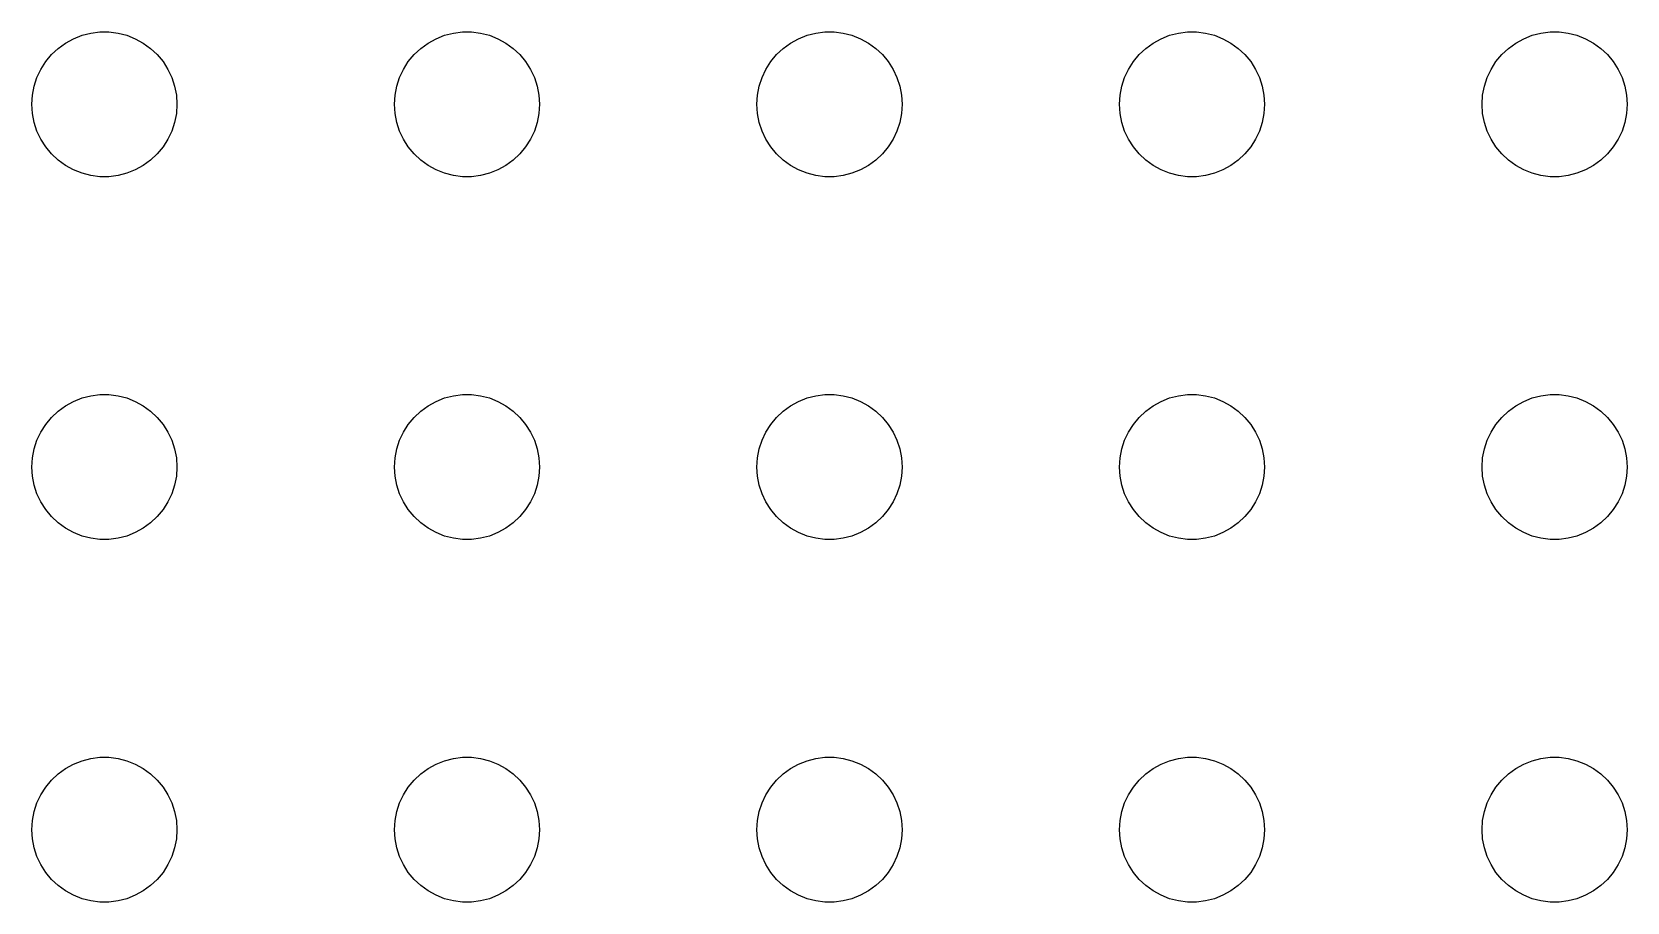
# Model space of a CAD drawing. Header units: metres. Extents: x -134 to 134, y 518 to 1078.
# Drawn here: x 66 to 99, y 546 to 564 of the extents above; entities that cross this region are included whole.
import ezdxf

# ---------------------------------------------------------------- set-up
doc = ezdxf.new("R2010")
doc.units = ezdxf.units.M

msp = doc.modelspace()

# ---------------------------------------------------------------- linework, layer by layer
for p, q in [((67.0365, 563.927), (67.2189, 563.973)), ((67.2189, 563.973), (67.4058, 563.997)), ((67.4058, 563.997), (67.5942, 563.997)), ((67.5942, 563.997), (67.7811, 563.973)), ((67.7811, 563.973), (67.9635, 563.927)), ((74.5365, 563.927), (74.7189, 563.973)), ((74.7189, 563.973), (74.9058, 563.997)), ((74.9058, 563.997), (75.0942, 563.997)), ((75.0942, 563.997), (75.2811, 563.973)), ((75.2811, 563.973), (75.4635, 563.927)), ((82.0365, 563.927), (82.2189, 563.973)), ((82.2189, 563.973), (82.4058, 563.997)), ((82.4058, 563.997), (82.5942, 563.997)), ((82.5942, 563.997), (82.7811, 563.973)), ((82.7811, 563.973), (82.9635, 563.927)), ((89.5365, 563.927), (89.7189, 563.973)), ((89.7189, 563.973), (89.9058, 563.997)), ((89.9058, 563.997), (90.0942, 563.997)), ((90.0942, 563.997), (90.2811, 563.973)), ((90.2811, 563.973), (90.4635, 563.927)), ((97.0365, 563.927), (97.2189, 563.973)), ((97.2189, 563.973), (97.4058, 563.997)), ((97.4058, 563.997), (97.5942, 563.997)), ((97.5942, 563.997), (97.7811, 563.973)), ((97.7811, 563.973), (97.9635, 563.927)), ((66.4065, 563.527), (66.5439, 563.656)), ((66.5439, 563.656), (66.6963, 563.766)), ((66.6963, 563.766), (66.8613, 563.857)), ((66.8613, 563.857), (67.0365, 563.927)), ((67.9635, 563.927), (68.1387, 563.857)), ((68.1387, 563.857), (68.3037, 563.766)), ((68.3037, 563.766), (68.4561, 563.656)), ((68.4561, 563.656), (68.5934, 563.527)), ((73.9065, 563.527), (74.0439, 563.656)), ((74.0439, 563.656), (74.1963, 563.766)), ((74.1963, 563.766), (74.3613, 563.857)), ((74.3613, 563.857), (74.5365, 563.927)), ((75.4635, 563.927), (75.6387, 563.857)), ((75.6387, 563.857), (75.8037, 563.766)), ((75.8037, 563.766), (75.9561, 563.656)), ((75.9561, 563.656), (76.0934, 563.527)), ((81.4065, 563.527), (81.5439, 563.656)), ((81.5439, 563.656), (81.6963, 563.766)), ((81.6963, 563.766), (81.8613, 563.857)), ((81.8613, 563.857), (82.0365, 563.927)), ((82.9635, 563.927), (83.1387, 563.857)), ((83.1387, 563.857), (83.3037, 563.766)), ((83.3037, 563.766), (83.4561, 563.656)), ((83.4561, 563.656), (83.5934, 563.527)), ((88.9065, 563.527), (89.0439, 563.656)), ((89.0439, 563.656), (89.1963, 563.766)), ((89.1963, 563.766), (89.3613, 563.857)), ((89.3613, 563.857), (89.5365, 563.927)), ((90.4635, 563.927), (90.6387, 563.857)), ((90.6387, 563.857), (90.8037, 563.766)), ((90.8037, 563.766), (90.9561, 563.656)), ((90.9561, 563.656), (91.0934, 563.527)), ((96.4065, 563.527), (96.5439, 563.656)), ((96.5439, 563.656), (96.6963, 563.766)), ((96.6963, 563.766), (96.8613, 563.857)), ((96.8613, 563.857), (97.0365, 563.927)), ((97.9635, 563.927), (98.1387, 563.857)), ((98.1387, 563.857), (98.3037, 563.766)), ((98.3037, 563.766), (98.4561, 563.656)), ((98.4561, 563.656), (98.5934, 563.527)), ((66.1855, 563.223), (66.2865, 563.382)), ((66.2865, 563.382), (66.4065, 563.527)), ((68.5934, 563.527), (68.7135, 563.382)), ((68.7135, 563.382), (68.8145, 563.223)), ((73.6855, 563.223), (73.7865, 563.382)), ((73.7865, 563.382), (73.9065, 563.527)), ((76.0934, 563.527), (76.2135, 563.382)), ((76.2135, 563.382), (76.3145, 563.223)), ((81.1855, 563.223), (81.2865, 563.382)), ((81.2865, 563.382), (81.4065, 563.527)), ((83.5934, 563.527), (83.7135, 563.382)), ((83.7135, 563.382), (83.8145, 563.223)), ((88.6855, 563.223), (88.7865, 563.382)), ((88.7865, 563.382), (88.9065, 563.527)), ((91.0934, 563.527), (91.2135, 563.382)), ((91.2135, 563.382), (91.3145, 563.223)), ((96.1855, 563.223), (96.2865, 563.382)), ((96.2865, 563.382), (96.4065, 563.527)), ((98.5934, 563.527), (98.7135, 563.382)), ((98.7135, 563.382), (98.8145, 563.223)), ((66.0471, 562.873), (66.1053, 563.052)), ((66.1053, 563.052), (66.1855, 563.223)), ((68.8145, 563.223), (68.8947, 563.052)), ((68.8947, 563.052), (68.9529, 562.873)), ((73.5471, 562.873), (73.6053, 563.052)), ((73.6053, 563.052), (73.6855, 563.223)), ((76.3145, 563.223), (76.3947, 563.052)), ((76.3947, 563.052), (76.4529, 562.873)), ((81.0471, 562.873), (81.1053, 563.052)), ((81.1053, 563.052), (81.1855, 563.223)), ((83.8145, 563.223), (83.8947, 563.052)), ((83.8947, 563.052), (83.9529, 562.873)), ((88.5471, 562.873), (88.6053, 563.052)), ((88.6053, 563.052), (88.6855, 563.223)), ((91.3145, 563.223), (91.3947, 563.052)), ((91.3947, 563.052), (91.4529, 562.873)), ((96.0471, 562.873), (96.1053, 563.052)), ((96.1053, 563.052), (96.1855, 563.223)), ((98.8145, 563.223), (98.8947, 563.052)), ((98.8947, 563.052), (98.9529, 562.873)), ((66, 562.5), (66.0118, 562.688)), ((66.0118, 562.688), (66.0471, 562.873)), ((68.9529, 562.873), (68.9882, 562.688)), ((68.9882, 562.688), (69, 562.5)), ((73.5, 562.5), (73.5118, 562.688)), ((73.5118, 562.688), (73.5471, 562.873)), ((76.4529, 562.873), (76.4882, 562.688)), ((76.4882, 562.688), (76.5, 562.5)), ((81, 562.5), (81.0118, 562.688)), ((81.0118, 562.688), (81.0471, 562.873)), ((83.9529, 562.873), (83.9882, 562.688)), ((83.9882, 562.688), (84, 562.5)), ((88.5, 562.5), (88.5118, 562.688)), ((88.5118, 562.688), (88.5471, 562.873)), ((91.4529, 562.873), (91.4882, 562.688)), ((91.4882, 562.688), (91.5, 562.5)), ((96, 562.5), (96.0118, 562.688)), ((96.0118, 562.688), (96.0471, 562.873)), ((98.9529, 562.873), (98.9882, 562.688)), ((98.9882, 562.688), (99, 562.5)), ((66.0118, 562.312), (66, 562.5)), ((69, 562.5), (68.9882, 562.312)), ((73.5118, 562.312), (73.5, 562.5)), ((76.5, 562.5), (76.4882, 562.312)), ((81.0118, 562.312), (81, 562.5)), ((84, 562.5), (83.9882, 562.312)), ((88.5118, 562.312), (88.5, 562.5)), ((91.5, 562.5), (91.4882, 562.312)), ((96.0118, 562.312), (96, 562.5)), ((99, 562.5), (98.9882, 562.312)), ((66.0471, 562.127), (66.0118, 562.312)), ((66.1053, 561.948), (66.0471, 562.127)), ((68.9529, 562.127), (68.8947, 561.948)), ((68.9882, 562.312), (68.9529, 562.127)), ((73.5471, 562.127), (73.5118, 562.312)), ((73.6053, 561.948), (73.5471, 562.127)), ((76.4529, 562.127), (76.3947, 561.948)), ((76.4882, 562.312), (76.4529, 562.127)), ((81.0471, 562.127), (81.0118, 562.312)), ((81.1053, 561.948), (81.0471, 562.127)), ((83.9529, 562.127), (83.8947, 561.948)), ((83.9882, 562.312), (83.9529, 562.127)), ((88.5471, 562.127), (88.5118, 562.312)), ((88.6053, 561.948), (88.5471, 562.127)), ((91.4529, 562.127), (91.3947, 561.948)), ((91.4882, 562.312), (91.4529, 562.127)), ((96.0471, 562.127), (96.0118, 562.312)), ((96.1053, 561.948), (96.0471, 562.127)), ((98.9529, 562.127), (98.8947, 561.948)), ((98.9882, 562.312), (98.9529, 562.127)), ((66.1855, 561.777), (66.1053, 561.948)), ((66.2865, 561.618), (66.1855, 561.777)), ((68.8145, 561.777), (68.7135, 561.618)), ((68.8947, 561.948), (68.8145, 561.777)), ((73.6855, 561.777), (73.6053, 561.948)), ((73.7865, 561.618), (73.6855, 561.777)), ((76.3145, 561.777), (76.2135, 561.618)), ((76.3947, 561.948), (76.3145, 561.777)), ((81.1855, 561.777), (81.1053, 561.948)), ((81.2865, 561.618), (81.1855, 561.777)), ((83.8145, 561.777), (83.7135, 561.618)), ((83.8947, 561.948), (83.8145, 561.777)), ((88.6855, 561.777), (88.6053, 561.948)), ((88.7865, 561.618), (88.6855, 561.777)), ((91.3145, 561.777), (91.2135, 561.618)), ((91.3947, 561.948), (91.3145, 561.777)), ((96.1855, 561.777), (96.1053, 561.948)), ((96.2865, 561.618), (96.1855, 561.777)), ((98.8145, 561.777), (98.7135, 561.618)), ((98.8947, 561.948), (98.8145, 561.777)), ((66.4065, 561.473), (66.2865, 561.618)), ((66.5439, 561.344), (66.4065, 561.473)), ((66.6963, 561.234), (66.5439, 561.344)), ((68.4561, 561.344), (68.3037, 561.234)), ((68.5934, 561.473), (68.4561, 561.344)), ((68.7135, 561.618), (68.5934, 561.473)), ((73.9065, 561.473), (73.7865, 561.618)), ((74.0439, 561.344), (73.9065, 561.473)), ((74.1963, 561.234), (74.0439, 561.344)), ((75.9561, 561.344), (75.8037, 561.234)), ((76.0934, 561.473), (75.9561, 561.344)), ((76.2135, 561.618), (76.0934, 561.473)), ((81.4065, 561.473), (81.2865, 561.618)), ((81.5439, 561.344), (81.4065, 561.473)), ((81.6963, 561.234), (81.5439, 561.344)), ((83.4561, 561.344), (83.3037, 561.234)), ((83.5934, 561.473), (83.4561, 561.344)), ((83.7135, 561.618), (83.5934, 561.473)), ((88.9065, 561.473), (88.7865, 561.618)), ((89.0439, 561.344), (88.9065, 561.473)), ((89.1963, 561.234), (89.0439, 561.344)), ((90.9561, 561.344), (90.8037, 561.234)), ((91.0934, 561.473), (90.9561, 561.344)), ((91.2135, 561.618), (91.0934, 561.473)), ((96.4065, 561.473), (96.2865, 561.618)), ((96.5439, 561.344), (96.4065, 561.473)), ((96.6963, 561.234), (96.5439, 561.344)), ((98.4561, 561.344), (98.3037, 561.234)), ((98.5934, 561.473), (98.4561, 561.344)), ((98.7135, 561.618), (98.5934, 561.473)), ((66.8613, 561.143), (66.6963, 561.234)), ((67.0365, 561.073), (66.8613, 561.143)), ((67.2189, 561.027), (67.0365, 561.073)), ((67.4058, 561.003), (67.2189, 561.027)), ((67.5942, 561.003), (67.4058, 561.003)), ((67.7811, 561.027), (67.5942, 561.003)), ((67.9635, 561.073), (67.7811, 561.027)), ((68.1387, 561.143), (67.9635, 561.073)), ((68.3037, 561.234), (68.1387, 561.143)), ((74.3613, 561.143), (74.1963, 561.234)), ((74.5365, 561.073), (74.3613, 561.143)), ((74.7189, 561.027), (74.5365, 561.073)), ((74.9058, 561.003), (74.7189, 561.027)), ((75.0942, 561.003), (74.9058, 561.003)), ((75.2811, 561.027), (75.0942, 561.003)), ((75.4635, 561.073), (75.2811, 561.027)), ((75.6387, 561.143), (75.4635, 561.073)), ((75.8037, 561.234), (75.6387, 561.143)), ((81.8613, 561.143), (81.6963, 561.234)), ((82.0365, 561.073), (81.8613, 561.143)), ((82.2189, 561.027), (82.0365, 561.073)), ((82.4058, 561.003), (82.2189, 561.027)), ((82.5942, 561.003), (82.4058, 561.003)), ((82.7811, 561.027), (82.5942, 561.003)), ((82.9635, 561.073), (82.7811, 561.027)), ((83.1387, 561.143), (82.9635, 561.073)), ((83.3037, 561.234), (83.1387, 561.143)), ((89.3613, 561.143), (89.1963, 561.234)), ((89.5365, 561.073), (89.3613, 561.143)), ((89.7189, 561.027), (89.5365, 561.073)), ((89.9058, 561.003), (89.7189, 561.027)), ((90.0942, 561.003), (89.9058, 561.003)), ((90.2811, 561.027), (90.0942, 561.003)), ((90.4635, 561.073), (90.2811, 561.027)), ((90.6387, 561.143), (90.4635, 561.073)), ((90.8037, 561.234), (90.6387, 561.143)), ((96.8613, 561.143), (96.6963, 561.234)), ((97.0365, 561.073), (96.8613, 561.143)), ((97.2189, 561.027), (97.0365, 561.073)), ((97.4058, 561.003), (97.2189, 561.027)), ((97.5942, 561.003), (97.4058, 561.003)), ((97.7811, 561.027), (97.5942, 561.003)), ((97.9635, 561.073), (97.7811, 561.027)), ((98.1387, 561.143), (97.9635, 561.073)), ((98.3037, 561.234), (98.1387, 561.143)), ((66.8613, 556.357), (67.0365, 556.427)), ((67.0365, 556.427), (67.2189, 556.473)), ((67.2189, 556.473), (67.4058, 556.497)), ((67.4058, 556.497), (67.5942, 556.497)), ((67.5942, 556.497), (67.7811, 556.473)), ((67.7811, 556.473), (67.9635, 556.427)), ((67.9635, 556.427), (68.1387, 556.357)), ((74.3613, 556.357), (74.5365, 556.427)), ((74.5365, 556.427), (74.7189, 556.473)), ((74.7189, 556.473), (74.9058, 556.497)), ((74.9058, 556.497), (75.0942, 556.497)), ((75.0942, 556.497), (75.2811, 556.473)), ((75.2811, 556.473), (75.4635, 556.427)), ((75.4635, 556.427), (75.6387, 556.357)), ((81.8613, 556.357), (82.0365, 556.427)), ((82.0365, 556.427), (82.2189, 556.473)), ((82.2189, 556.473), (82.4058, 556.497)), ((82.4058, 556.497), (82.5942, 556.497)), ((82.5942, 556.497), (82.7811, 556.473)), ((82.7811, 556.473), (82.9635, 556.427)), ((82.9635, 556.427), (83.1387, 556.357)), ((89.3613, 556.357), (89.5365, 556.427)), ((89.5365, 556.427), (89.7189, 556.473)), ((89.7189, 556.473), (89.9058, 556.497)), ((89.9058, 556.497), (90.0942, 556.497)), ((90.0942, 556.497), (90.2811, 556.473)), ((90.2811, 556.473), (90.4635, 556.427)), ((90.4635, 556.427), (90.6387, 556.357)), ((96.8613, 556.357), (97.0365, 556.427)), ((97.0365, 556.427), (97.2189, 556.473)), ((97.2189, 556.473), (97.4058, 556.497)), ((97.4058, 556.497), (97.5942, 556.497)), ((97.5942, 556.497), (97.7811, 556.473)), ((97.7811, 556.473), (97.9635, 556.427)), ((97.9635, 556.427), (98.1387, 556.357)), ((66.4065, 556.027), (66.5439, 556.156)), ((66.5439, 556.156), (66.6963, 556.266)), ((66.6963, 556.266), (66.8613, 556.357)), ((68.1387, 556.357), (68.3037, 556.266)), ((68.3037, 556.266), (68.4561, 556.156)), ((68.4561, 556.156), (68.5934, 556.027)), ((73.9065, 556.027), (74.0439, 556.156)), ((74.0439, 556.156), (74.1963, 556.266)), ((74.1963, 556.266), (74.3613, 556.357)), ((75.6387, 556.357), (75.8037, 556.266)), ((75.8037, 556.266), (75.9561, 556.156)), ((75.9561, 556.156), (76.0934, 556.027)), ((81.4065, 556.027), (81.5439, 556.156)), ((81.5439, 556.156), (81.6963, 556.266)), ((81.6963, 556.266), (81.8613, 556.357)), ((83.1387, 556.357), (83.3037, 556.266)), ((83.3037, 556.266), (83.4561, 556.156)), ((83.4561, 556.156), (83.5934, 556.027)), ((88.9065, 556.027), (89.0439, 556.156)), ((89.0439, 556.156), (89.1963, 556.266)), ((89.1963, 556.266), (89.3613, 556.357)), ((90.6387, 556.357), (90.8037, 556.266)), ((90.8037, 556.266), (90.9561, 556.156)), ((90.9561, 556.156), (91.0934, 556.027)), ((96.4065, 556.027), (96.5439, 556.156)), ((96.5439, 556.156), (96.6963, 556.266)), ((96.6963, 556.266), (96.8613, 556.357)), ((98.1387, 556.357), (98.3037, 556.266)), ((98.3037, 556.266), (98.4561, 556.156)), ((98.4561, 556.156), (98.5934, 556.027)), ((66.1053, 555.552), (66.1855, 555.723)), ((66.1855, 555.723), (66.2865, 555.882)), ((66.2865, 555.882), (66.4065, 556.027)), ((68.5934, 556.027), (68.7135, 555.882)), ((68.7135, 555.882), (68.8145, 555.723)), ((68.8145, 555.723), (68.8947, 555.552)), ((73.6053, 555.552), (73.6855, 555.723)), ((73.6855, 555.723), (73.7865, 555.882)), ((73.7865, 555.882), (73.9065, 556.027)), ((76.0934, 556.027), (76.2135, 555.882)), ((76.2135, 555.882), (76.3145, 555.723)), ((76.3145, 555.723), (76.3947, 555.552)), ((81.1053, 555.552), (81.1855, 555.723)), ((81.1855, 555.723), (81.2865, 555.882)), ((81.2865, 555.882), (81.4065, 556.027)), ((83.5934, 556.027), (83.7135, 555.882)), ((83.7135, 555.882), (83.8145, 555.723)), ((83.8145, 555.723), (83.8947, 555.552)), ((88.6053, 555.552), (88.6855, 555.723)), ((88.6855, 555.723), (88.7865, 555.882)), ((88.7865, 555.882), (88.9065, 556.027)), ((91.0934, 556.027), (91.2135, 555.882)), ((91.2135, 555.882), (91.3145, 555.723)), ((91.3145, 555.723), (91.3947, 555.552)), ((96.1053, 555.552), (96.1855, 555.723)), ((96.1855, 555.723), (96.2865, 555.882)), ((96.2865, 555.882), (96.4065, 556.027)), ((98.5934, 556.027), (98.7135, 555.882)), ((98.7135, 555.882), (98.8145, 555.723)), ((98.8145, 555.723), (98.8947, 555.552)), ((66.0471, 555.373), (66.1053, 555.552)), ((68.8947, 555.552), (68.9529, 555.373)), ((73.5471, 555.373), (73.6053, 555.552)), ((76.3947, 555.552), (76.4529, 555.373)), ((81.0471, 555.373), (81.1053, 555.552)), ((83.8947, 555.552), (83.9529, 555.373)), ((88.5471, 555.373), (88.6053, 555.552)), ((91.3947, 555.552), (91.4529, 555.373)), ((96.0471, 555.373), (96.1053, 555.552)), ((98.8947, 555.552), (98.9529, 555.373)), ((66, 555), (66.0118, 555.188)), ((66.0118, 555.188), (66.0471, 555.373)), ((68.9529, 555.373), (68.9882, 555.188)), ((68.9882, 555.188), (69, 555)), ((73.5, 555), (73.5118, 555.188)), ((73.5118, 555.188), (73.5471, 555.373)), ((76.4529, 555.373), (76.4882, 555.188)), ((76.4882, 555.188), (76.5, 555)), ((81, 555), (81.0118, 555.188)), ((81.0118, 555.188), (81.0471, 555.373)), ((83.9529, 555.373), (83.9882, 555.188)), ((83.9882, 555.188), (84, 555)), ((88.5, 555), (88.5118, 555.188)), ((88.5118, 555.188), (88.5471, 555.373)), ((91.4529, 555.373), (91.4882, 555.188)), ((91.4882, 555.188), (91.5, 555)), ((96, 555), (96.0118, 555.188)), ((96.0118, 555.188), (96.0471, 555.373)), ((98.9529, 555.373), (98.9882, 555.188)), ((98.9882, 555.188), (99, 555)), ((66.0118, 554.812), (66, 555)), ((66.0471, 554.627), (66.0118, 554.812)), ((68.9882, 554.812), (68.9529, 554.627)), ((69, 555), (68.9882, 554.812)), ((73.5118, 554.812), (73.5, 555)), ((73.5471, 554.627), (73.5118, 554.812)), ((76.4882, 554.812), (76.4529, 554.627)), ((76.5, 555), (76.4882, 554.812)), ((81.0118, 554.812), (81, 555)), ((81.0471, 554.627), (81.0118, 554.812)), ((83.9882, 554.812), (83.9529, 554.627)), ((84, 555), (83.9882, 554.812)), ((88.5118, 554.812), (88.5, 555)), ((88.5471, 554.627), (88.5118, 554.812)), ((91.4882, 554.812), (91.4529, 554.627)), ((91.5, 555), (91.4882, 554.812)), ((96.0118, 554.812), (96, 555)), ((96.0471, 554.627), (96.0118, 554.812)), ((98.9882, 554.812), (98.9529, 554.627)), ((99, 555), (98.9882, 554.812)), ((66.1053, 554.448), (66.0471, 554.627)), ((66.1855, 554.277), (66.1053, 554.448)), ((68.8947, 554.448), (68.8145, 554.277)), ((68.9529, 554.627), (68.8947, 554.448)), ((73.6053, 554.448), (73.5471, 554.627)), ((73.6855, 554.277), (73.6053, 554.448)), ((76.3947, 554.448), (76.3145, 554.277)), ((76.4529, 554.627), (76.3947, 554.448)), ((81.1053, 554.448), (81.0471, 554.627)), ((81.1855, 554.277), (81.1053, 554.448)), ((83.8947, 554.448), (83.8145, 554.277)), ((83.9529, 554.627), (83.8947, 554.448)), ((88.6053, 554.448), (88.5471, 554.627)), ((88.6855, 554.277), (88.6053, 554.448)), ((91.3947, 554.448), (91.3145, 554.277)), ((91.4529, 554.627), (91.3947, 554.448)), ((96.1053, 554.448), (96.0471, 554.627)), ((96.1855, 554.277), (96.1053, 554.448)), ((98.8947, 554.448), (98.8145, 554.277)), ((98.9529, 554.627), (98.8947, 554.448)), ((66.2865, 554.118), (66.1855, 554.277)), ((66.4065, 553.973), (66.2865, 554.118)), ((68.7135, 554.118), (68.5934, 553.973)), ((68.8145, 554.277), (68.7135, 554.118)), ((73.7865, 554.118), (73.6855, 554.277)), ((73.9065, 553.973), (73.7865, 554.118)), ((76.2135, 554.118), (76.0934, 553.973)), ((76.3145, 554.277), (76.2135, 554.118)), ((81.2865, 554.118), (81.1855, 554.277)), ((81.4065, 553.973), (81.2865, 554.118)), ((83.7135, 554.118), (83.5934, 553.973)), ((83.8145, 554.277), (83.7135, 554.118)), ((88.7865, 554.118), (88.6855, 554.277)), ((88.9065, 553.973), (88.7865, 554.118)), ((91.2135, 554.118), (91.0934, 553.973)), ((91.3145, 554.277), (91.2135, 554.118)), ((96.2865, 554.118), (96.1855, 554.277)), ((96.4065, 553.973), (96.2865, 554.118)), ((98.7135, 554.118), (98.5934, 553.973)), ((98.8145, 554.277), (98.7135, 554.118)), ((66.5439, 553.844), (66.4065, 553.973)), ((66.6963, 553.734), (66.5439, 553.844)), ((68.4561, 553.844), (68.3037, 553.734)), ((68.5934, 553.973), (68.4561, 553.844)), ((74.0439, 553.844), (73.9065, 553.973)), ((74.1963, 553.734), (74.0439, 553.844)), ((75.9561, 553.844), (75.8037, 553.734)), ((76.0934, 553.973), (75.9561, 553.844)), ((81.5439, 553.844), (81.4065, 553.973)), ((81.6963, 553.734), (81.5439, 553.844)), ((83.4561, 553.844), (83.3037, 553.734)), ((83.5934, 553.973), (83.4561, 553.844)), ((89.0439, 553.844), (88.9065, 553.973)), ((89.1963, 553.734), (89.0439, 553.844)), ((90.9561, 553.844), (90.8037, 553.734)), ((91.0934, 553.973), (90.9561, 553.844)), ((96.5439, 553.844), (96.4065, 553.973)), ((96.6963, 553.734), (96.5439, 553.844)), ((98.4561, 553.844), (98.3037, 553.734)), ((98.5934, 553.973), (98.4561, 553.844)), ((66.8613, 553.643), (66.6963, 553.734)), ((67.0365, 553.573), (66.8613, 553.643)), ((67.2189, 553.527), (67.0365, 553.573)), ((67.4058, 553.503), (67.2189, 553.527)), ((67.5942, 553.503), (67.4058, 553.503)), ((67.7811, 553.527), (67.5942, 553.503)), ((67.9635, 553.573), (67.7811, 553.527)), ((68.1387, 553.643), (67.9635, 553.573)), ((68.3037, 553.734), (68.1387, 553.643)), ((74.3613, 553.643), (74.1963, 553.734)), ((74.5365, 553.573), (74.3613, 553.643)), ((74.7189, 553.527), (74.5365, 553.573)), ((74.9058, 553.503), (74.7189, 553.527)), ((75.0942, 553.503), (74.9058, 553.503)), ((75.2811, 553.527), (75.0942, 553.503)), ((75.4635, 553.573), (75.2811, 553.527)), ((75.6387, 553.643), (75.4635, 553.573)), ((75.8037, 553.734), (75.6387, 553.643)), ((81.8613, 553.643), (81.6963, 553.734)), ((82.0365, 553.573), (81.8613, 553.643)), ((82.2189, 553.527), (82.0365, 553.573)), ((82.4058, 553.503), (82.2189, 553.527)), ((82.5942, 553.503), (82.4058, 553.503)), ((82.7811, 553.527), (82.5942, 553.503)), ((82.9635, 553.573), (82.7811, 553.527)), ((83.1387, 553.643), (82.9635, 553.573)), ((83.3037, 553.734), (83.1387, 553.643)), ((89.3613, 553.643), (89.1963, 553.734)), ((89.5365, 553.573), (89.3613, 553.643)), ((89.7189, 553.527), (89.5365, 553.573)), ((89.9058, 553.503), (89.7189, 553.527)), ((90.0942, 553.503), (89.9058, 553.503)), ((90.2811, 553.527), (90.0942, 553.503)), ((90.4635, 553.573), (90.2811, 553.527)), ((90.6387, 553.643), (90.4635, 553.573)), ((90.8037, 553.734), (90.6387, 553.643)), ((96.8613, 553.643), (96.6963, 553.734)), ((97.0365, 553.573), (96.8613, 553.643)), ((97.2189, 553.527), (97.0365, 553.573)), ((97.4058, 553.503), (97.2189, 553.527)), ((97.5942, 553.503), (97.4058, 553.503)), ((97.7811, 553.527), (97.5942, 553.503)), ((97.9635, 553.573), (97.7811, 553.527)), ((98.1387, 553.643), (97.9635, 553.573)), ((98.3037, 553.734), (98.1387, 553.643)), ((66.6963, 548.766), (66.8613, 548.857)), ((66.8613, 548.857), (67.0365, 548.927)), ((67.0365, 548.927), (67.2189, 548.973)), ((67.2189, 548.973), (67.4058, 548.997)), ((67.4058, 548.997), (67.5942, 548.997)), ((67.5942, 548.997), (67.7811, 548.973)), ((67.7811, 548.973), (67.9635, 548.927)), ((67.9635, 548.927), (68.1387, 548.857)), ((68.1387, 548.857), (68.3037, 548.766)), ((74.1963, 548.766), (74.3613, 548.857)), ((74.3613, 548.857), (74.5365, 548.927)), ((74.5365, 548.927), (74.7189, 548.973)), ((74.7189, 548.973), (74.9058, 548.997)), ((74.9058, 548.997), (75.0942, 548.997)), ((75.0942, 548.997), (75.2811, 548.973)), ((75.2811, 548.973), (75.4635, 548.927)), ((75.4635, 548.927), (75.6387, 548.857)), ((75.6387, 548.857), (75.8037, 548.766)), ((81.6963, 548.766), (81.8613, 548.857)), ((81.8613, 548.857), (82.0365, 548.927)), ((82.0365, 548.927), (82.2189, 548.973)), ((82.2189, 548.973), (82.4058, 548.997)), ((82.4058, 548.997), (82.5942, 548.997)), ((82.5942, 548.997), (82.7811, 548.973)), ((82.7811, 548.973), (82.9635, 548.927)), ((82.9635, 548.927), (83.1387, 548.857)), ((83.1387, 548.857), (83.3037, 548.766)), ((89.1963, 548.766), (89.3613, 548.857)), ((89.3613, 548.857), (89.5365, 548.927)), ((89.5365, 548.927), (89.7189, 548.973)), ((89.7189, 548.973), (89.9058, 548.997)), ((89.9058, 548.997), (90.0942, 548.997)), ((90.0942, 548.997), (90.2811, 548.973)), ((90.2811, 548.973), (90.4635, 548.927)), ((90.4635, 548.927), (90.6387, 548.857)), ((90.6387, 548.857), (90.8037, 548.766)), ((96.6963, 548.766), (96.8613, 548.857)), ((96.8613, 548.857), (97.0365, 548.927)), ((97.0365, 548.927), (97.2189, 548.973)), ((97.2189, 548.973), (97.4058, 548.997)), ((97.4058, 548.997), (97.5942, 548.997)), ((97.5942, 548.997), (97.7811, 548.973)), ((97.7811, 548.973), (97.9635, 548.927)), ((97.9635, 548.927), (98.1387, 548.857)), ((98.1387, 548.857), (98.3037, 548.766)), ((66.2865, 548.382), (66.4065, 548.527)), ((66.4065, 548.527), (66.5439, 548.656)), ((66.5439, 548.656), (66.6963, 548.766)), ((68.3037, 548.766), (68.4561, 548.656)), ((68.4561, 548.656), (68.5934, 548.527)), ((68.5934, 548.527), (68.7135, 548.382)), ((73.7865, 548.382), (73.9065, 548.527)), ((73.9065, 548.527), (74.0439, 548.656)), ((74.0439, 548.656), (74.1963, 548.766)), ((75.8037, 548.766), (75.9561, 548.656)), ((75.9561, 548.656), (76.0934, 548.527)), ((76.0934, 548.527), (76.2135, 548.382)), ((81.2865, 548.382), (81.4065, 548.527)), ((81.4065, 548.527), (81.5439, 548.656)), ((81.5439, 548.656), (81.6963, 548.766)), ((83.3037, 548.766), (83.4561, 548.656)), ((83.4561, 548.656), (83.5934, 548.527)), ((83.5934, 548.527), (83.7135, 548.382)), ((88.7865, 548.382), (88.9065, 548.527)), ((88.9065, 548.527), (89.0439, 548.656)), ((89.0439, 548.656), (89.1963, 548.766)), ((90.8037, 548.766), (90.9561, 548.656)), ((90.9561, 548.656), (91.0934, 548.527)), ((91.0934, 548.527), (91.2135, 548.382)), ((96.2865, 548.382), (96.4065, 548.527)), ((96.4065, 548.527), (96.5439, 548.656)), ((96.5439, 548.656), (96.6963, 548.766)), ((98.3037, 548.766), (98.4561, 548.656)), ((98.4561, 548.656), (98.5934, 548.527)), ((98.5934, 548.527), (98.7135, 548.382)), ((66.1053, 548.052), (66.1855, 548.223)), ((66.1855, 548.223), (66.2865, 548.382)), ((68.7135, 548.382), (68.8145, 548.223)), ((68.8145, 548.223), (68.8947, 548.052)), ((73.6053, 548.052), (73.6855, 548.223)), ((73.6855, 548.223), (73.7865, 548.382)), ((76.2135, 548.382), (76.3145, 548.223)), ((76.3145, 548.223), (76.3947, 548.052)), ((81.1053, 548.052), (81.1855, 548.223)), ((81.1855, 548.223), (81.2865, 548.382)), ((83.7135, 548.382), (83.8145, 548.223)), ((83.8145, 548.223), (83.8947, 548.052)), ((88.6053, 548.052), (88.6855, 548.223)), ((88.6855, 548.223), (88.7865, 548.382)), ((91.2135, 548.382), (91.3145, 548.223)), ((91.3145, 548.223), (91.3947, 548.052)), ((96.1053, 548.052), (96.1855, 548.223)), ((96.1855, 548.223), (96.2865, 548.382)), ((98.7135, 548.382), (98.8145, 548.223)), ((98.8145, 548.223), (98.8947, 548.052)), ((66.0118, 547.688), (66.0471, 547.873)), ((66.0471, 547.873), (66.1053, 548.052)), ((68.8947, 548.052), (68.9529, 547.873)), ((68.9529, 547.873), (68.9882, 547.688)), ((73.5118, 547.688), (73.5471, 547.873)), ((73.5471, 547.873), (73.6053, 548.052)), ((76.3947, 548.052), (76.4529, 547.873)), ((76.4529, 547.873), (76.4882, 547.688)), ((81.0118, 547.688), (81.0471, 547.873)), ((81.0471, 547.873), (81.1053, 548.052)), ((83.8947, 548.052), (83.9529, 547.873)), ((83.9529, 547.873), (83.9882, 547.688)), ((88.5118, 547.688), (88.5471, 547.873)), ((88.5471, 547.873), (88.6053, 548.052)), ((91.3947, 548.052), (91.4529, 547.873)), ((91.4529, 547.873), (91.4882, 547.688)), ((96.0118, 547.688), (96.0471, 547.873)), ((96.0471, 547.873), (96.1053, 548.052)), ((98.8947, 548.052), (98.9529, 547.873)), ((98.9529, 547.873), (98.9882, 547.688)), ((66, 547.5), (66.0118, 547.688)), ((66.0118, 547.312), (66, 547.5)), ((68.9882, 547.688), (69, 547.5)), ((69, 547.5), (68.9882, 547.312)), ((73.5, 547.5), (73.5118, 547.688)), ((73.5118, 547.312), (73.5, 547.5)), ((76.4882, 547.688), (76.5, 547.5)), ((76.5, 547.5), (76.4882, 547.312)), ((81, 547.5), (81.0118, 547.688)), ((81.0118, 547.312), (81, 547.5)), ((83.9882, 547.688), (84, 547.5)), ((84, 547.5), (83.9882, 547.312)), ((88.5, 547.5), (88.5118, 547.688)), ((88.5118, 547.312), (88.5, 547.5)), ((91.4882, 547.688), (91.5, 547.5)), ((91.5, 547.5), (91.4882, 547.312)), ((96, 547.5), (96.0118, 547.688)), ((96.0118, 547.312), (96, 547.5)), ((98.9882, 547.688), (99, 547.5)), ((99, 547.5), (98.9882, 547.312)), ((66.0471, 547.127), (66.0118, 547.312)), ((68.9882, 547.312), (68.9529, 547.127)), ((73.5471, 547.127), (73.5118, 547.312)), ((76.4882, 547.312), (76.4529, 547.127)), ((81.0471, 547.127), (81.0118, 547.312)), ((83.9882, 547.312), (83.9529, 547.127)), ((88.5471, 547.127), (88.5118, 547.312)), ((91.4882, 547.312), (91.4529, 547.127)), ((96.0471, 547.127), (96.0118, 547.312)), ((98.9882, 547.312), (98.9529, 547.127)), ((66.1053, 546.948), (66.0471, 547.127)), ((66.1855, 546.777), (66.1053, 546.948)), ((68.8947, 546.948), (68.8145, 546.777)), ((68.9529, 547.127), (68.8947, 546.948)), ((73.6053, 546.948), (73.5471, 547.127)), ((73.6855, 546.777), (73.6053, 546.948)), ((76.3947, 546.948), (76.3145, 546.777)), ((76.4529, 547.127), (76.3947, 546.948)), ((81.1053, 546.948), (81.0471, 547.127)), ((81.1855, 546.777), (81.1053, 546.948)), ((83.8947, 546.948), (83.8145, 546.777)), ((83.9529, 547.127), (83.8947, 546.948)), ((88.6053, 546.948), (88.5471, 547.127)), ((88.6855, 546.777), (88.6053, 546.948)), ((91.3947, 546.948), (91.3145, 546.777)), ((91.4529, 547.127), (91.3947, 546.948)), ((96.1053, 546.948), (96.0471, 547.127)), ((96.1855, 546.777), (96.1053, 546.948)), ((98.8947, 546.948), (98.8145, 546.777)), ((98.9529, 547.127), (98.8947, 546.948)), ((66.2865, 546.618), (66.1855, 546.777)), ((66.4065, 546.473), (66.2865, 546.618)), ((68.7135, 546.618), (68.5934, 546.473)), ((68.8145, 546.777), (68.7135, 546.618)), ((73.7865, 546.618), (73.6855, 546.777)), ((73.9065, 546.473), (73.7865, 546.618)), ((76.2135, 546.618), (76.0934, 546.473)), ((76.3145, 546.777), (76.2135, 546.618)), ((81.2865, 546.618), (81.1855, 546.777)), ((81.4065, 546.473), (81.2865, 546.618)), ((83.7135, 546.618), (83.5934, 546.473)), ((83.8145, 546.777), (83.7135, 546.618)), ((88.7865, 546.618), (88.6855, 546.777)), ((88.9065, 546.473), (88.7865, 546.618)), ((91.2135, 546.618), (91.0934, 546.473)), ((91.3145, 546.777), (91.2135, 546.618)), ((96.2865, 546.618), (96.1855, 546.777)), ((96.4065, 546.473), (96.2865, 546.618)), ((98.7135, 546.618), (98.5934, 546.473)), ((98.8145, 546.777), (98.7135, 546.618)), ((66.5439, 546.344), (66.4065, 546.473)), ((66.6963, 546.234), (66.5439, 546.344)), ((66.8613, 546.143), (66.6963, 546.234)), ((68.3037, 546.234), (68.1387, 546.143)), ((68.4561, 546.344), (68.3037, 546.234)), ((68.5934, 546.473), (68.4561, 546.344)), ((74.0439, 546.344), (73.9065, 546.473)), ((74.1963, 546.234), (74.0439, 546.344)), ((74.3613, 546.143), (74.1963, 546.234)), ((75.8037, 546.234), (75.6387, 546.143)), ((75.9561, 546.344), (75.8037, 546.234)), ((76.0934, 546.473), (75.9561, 546.344)), ((81.5439, 546.344), (81.4065, 546.473)), ((81.6963, 546.234), (81.5439, 546.344)), ((81.8613, 546.143), (81.6963, 546.234)), ((83.3037, 546.234), (83.1387, 546.143)), ((83.4561, 546.344), (83.3037, 546.234)), ((83.5934, 546.473), (83.4561, 546.344)), ((89.0439, 546.344), (88.9065, 546.473)), ((89.1963, 546.234), (89.0439, 546.344)), ((89.3613, 546.143), (89.1963, 546.234)), ((90.8037, 546.234), (90.6387, 546.143)), ((90.9561, 546.344), (90.8037, 546.234)), ((91.0934, 546.473), (90.9561, 546.344)), ((96.5439, 546.344), (96.4065, 546.473)), ((96.6963, 546.234), (96.5439, 546.344)), ((96.8613, 546.143), (96.6963, 546.234)), ((98.3037, 546.234), (98.1387, 546.143)), ((98.4561, 546.344), (98.3037, 546.234)), ((98.5934, 546.473), (98.4561, 546.344)), ((67.0365, 546.073), (66.8613, 546.143)), ((67.2189, 546.027), (67.0365, 546.073)), ((67.4058, 546.003), (67.2189, 546.027)), ((67.5942, 546.003), (67.4058, 546.003)), ((67.7811, 546.027), (67.5942, 546.003)), ((67.9635, 546.073), (67.7811, 546.027)), ((68.1387, 546.143), (67.9635, 546.073)), ((74.5365, 546.073), (74.3613, 546.143)), ((74.7189, 546.027), (74.5365, 546.073)), ((74.9058, 546.003), (74.7189, 546.027)), ((75.0942, 546.003), (74.9058, 546.003)), ((75.2811, 546.027), (75.0942, 546.003)), ((75.4635, 546.073), (75.2811, 546.027)), ((75.6387, 546.143), (75.4635, 546.073)), ((82.0365, 546.073), (81.8613, 546.143)), ((82.2189, 546.027), (82.0365, 546.073)), ((82.4058, 546.003), (82.2189, 546.027)), ((82.5942, 546.003), (82.4058, 546.003)), ((82.7811, 546.027), (82.5942, 546.003)), ((82.9635, 546.073), (82.7811, 546.027)), ((83.1387, 546.143), (82.9635, 546.073)), ((89.5365, 546.073), (89.3613, 546.143)), ((89.7189, 546.027), (89.5365, 546.073)), ((89.9058, 546.003), (89.7189, 546.027)), ((90.0942, 546.003), (89.9058, 546.003)), ((90.2811, 546.027), (90.0942, 546.003)), ((90.4635, 546.073), (90.2811, 546.027)), ((90.6387, 546.143), (90.4635, 546.073)), ((97.0365, 546.073), (96.8613, 546.143)), ((97.2189, 546.027), (97.0365, 546.073)), ((97.4058, 546.003), (97.2189, 546.027)), ((97.5942, 546.003), (97.4058, 546.003)), ((97.7811, 546.027), (97.5942, 546.003)), ((97.9635, 546.073), (97.7811, 546.027)), ((98.1387, 546.143), (97.9635, 546.073))]:
    msp.add_line(p, q)

doc.saveas('drawing.dxf')
